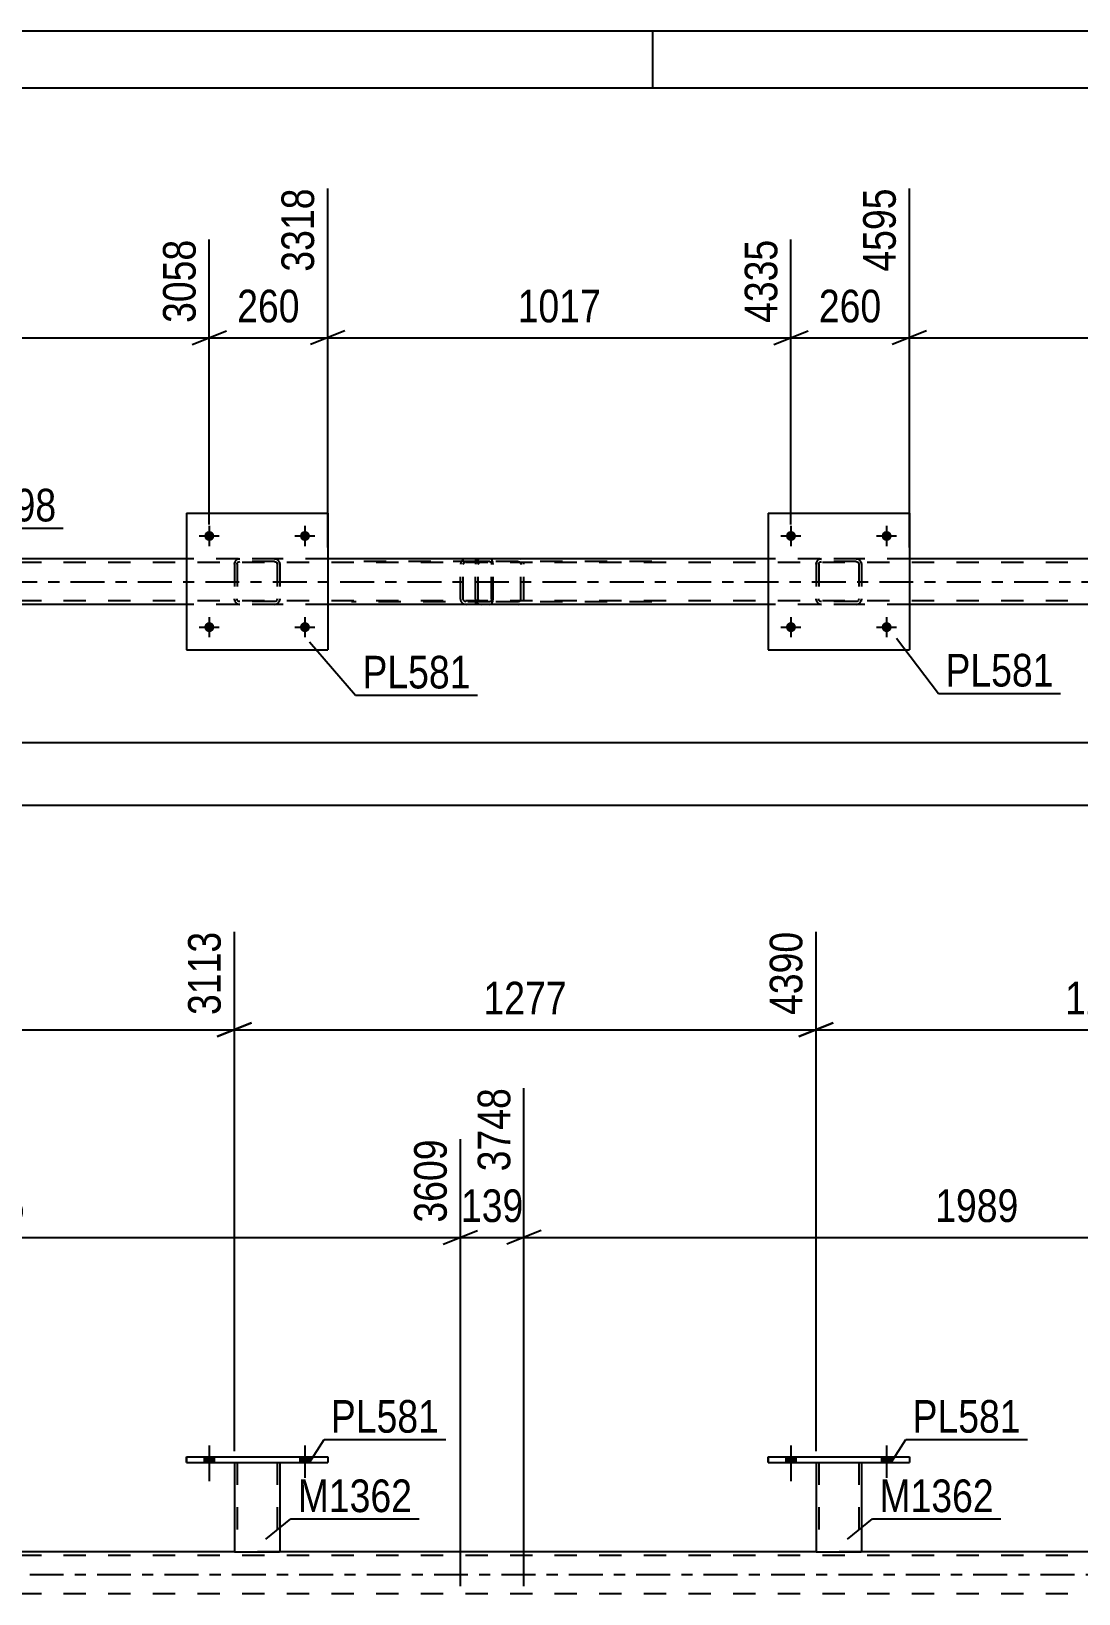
# Model space of a CAD drawing. Header units: millimetres. Extents: x 0 to 841, y 0 to 594.
# Drawn here: x 156.4 to 248.4, y 456.9 to 594 of the extents above; entities that cross this region are included whole.
import ezdxf

# ---------------------------------------------------------------- set-up
doc = ezdxf.new("R2010")
doc.units = ezdxf.units.MM
doc.linetypes.add('DXK_LINE_DOT2', pattern=[3.9198, 1.9599, -1.9599])
doc.linetypes.add('DXK_LINE_DOT3', pattern=[5.9187, 2.979, -0.9799, 0.9799, -0.9799])
doc.styles.add('Arial Narrow', font='ARIALN.TTF', dxfattribs={"height": 0.2})

# ---------------------------------------------------------------- blocks, each defined once
blk = doc.blocks.new('Unknown-303386140-1133')
at = {"color": 5, "linetype": 'Continuous'}
for p, q in [((841, 594), (0, 594)), ((211, 589), (211, 594)), ((836, 589), (5, 589))]:
    blk.add_line(p, q, dxfattribs=at)
blk = doc.blocks.new('Part-303386140-4513 - 4491')
at = {"color": 7, "linetype": 'DXK_LINE_DOT2'}
for p, q in [((195.43, 547.69), (184.55, 547.69)), ((195.43, 547.45), (184.55, 547.45)), ((194.14, 547.35), (194.11, 547.21)), ((194.11, 544.17), (194.11, 547.21)), ((194.15, 547.4), (194.14, 547.35)), ((194.36, 547.21), (194.38, 547.3)), ((194.36, 544.17), (194.36, 547.21)), ((194.38, 547.3), (194.44, 547.38)), ((194.61, 547.69), (194.42, 547.66)), ((194.44, 547.38), (194.52, 547.43)), ((194.52, 547.43), (194.61, 547.45)), ((196.71, 547.69), (194.61, 547.69)), ((196.71, 547.45), (194.61, 547.45)), ((195.43, 547.69), (195.43, 547.45)), ((196.81, 547.66), (196.71, 547.69)), ((196.71, 547.45), (196.76, 547.43)), ((196.76, 547.43), (196.8, 547.38)), ((196.8, 547.38), (196.83, 547.3)), ((196.9, 547.55), (196.81, 547.66)), ((196.83, 547.3), (196.84, 547.21)), ((196.84, 544.17), (196.84, 547.21)), ((196.96, 547.4), (196.9, 547.55)), ((196.98, 547.21), (196.96, 547.4)), ((196.98, 544.17), (196.98, 547.21)), ((196.71, 543.93), (184.55, 543.93)), ((195.43, 543.69), (184.55, 543.69)), ((194.11, 544.17), (194.12, 544.11)), ((194.12, 544.11), (194.15, 543.99)), ((194.38, 544.11), (194.36, 544.17)), ((194.38, 544.08), (194.38, 544.11)), ((194.44, 544), (194.38, 544.08)), ((194.42, 543.73), (194.61, 543.69)), ((194.52, 543.95), (194.44, 544)), ((194.61, 543.93), (194.52, 543.95)), ((196.71, 543.69), (194.61, 543.69)), ((195.43, 543.93), (195.43, 543.69)), ((196.76, 543.95), (196.71, 543.93)), ((196.71, 543.69), (196.81, 543.73)), ((196.8, 544), (196.76, 543.95)), ((196.83, 544.08), (196.8, 544)), ((196.81, 543.73), (196.9, 543.83)), ((196.84, 544.17), (196.83, 544.08)), ((196.9, 543.83), (196.96, 543.99)), ((196.96, 543.99), (196.98, 544.17))]:
    blk.add_line(p, q, dxfattribs=at)
for centre, start, end in [((194.6, 547.2), 111.1941, 156.1506), ((194.6, 544.19), 203.8494, 248.8059)]:
    blk.add_arc(centre, 0.492, start, end, dxfattribs=at)
blk = doc.blocks.new('Part-303386140-4578 - 4491')
at = {"color": 7, "linetype": 'DXK_LINE_DOT2'}
for p, q in [((764.88, 547.37), (100.69, 547.37)), ((182.46, 547.69), (170.06, 547.69)), ((233.54, 547.69), (221.14, 547.69)), ((764.88, 544.01), (100.69, 544.01)), ((182.46, 543.69), (170.06, 543.69)), ((233.54, 543.69), (221.14, 543.69))]:
    blk.add_line(p, q, dxfattribs=at)
at = {"color": 2, "linetype": 'Continuous'}
for p, q in [((170.06, 547.69), (131.38, 547.69)), ((221.14, 547.69), (182.46, 547.69)), ((272.22, 547.69), (233.54, 547.69)), ((170.06, 543.69), (131.38, 543.69)), ((221.14, 543.69), (182.46, 543.69)), ((272.22, 543.69), (233.54, 543.69))]:
    blk.add_line(p, q, dxfattribs=at)
at = {"color": 7, "linetype": 'DXK_LINE_DOT3'}
blk.add_line((100.69, 545.69), (764.88, 545.69), dxfattribs=at)
blk = doc.blocks.new('Part-303386140-4526 - 4491')
at = {"color": 7, "linetype": 'DXK_LINE_DOT2'}
for p, q in [((195.46, 547.35), (195.43, 547.21)), ((195.43, 544.17), (195.43, 547.21)), ((195.47, 547.4), (195.46, 547.35)), ((195.68, 547.21), (195.7, 547.3)), ((195.68, 544.17), (195.68, 547.21)), ((195.7, 547.3), (195.76, 547.38)), ((195.94, 547.69), (195.74, 547.66)), ((195.76, 547.38), (195.84, 547.43)), ((195.84, 547.43), (195.94, 547.45)), ((210.93, 547.69), (195.94, 547.69)), ((210.93, 547.45), (195.94, 547.45)), ((199.37, 547.66), (199.17, 547.69)), ((199.17, 547.45), (199.27, 547.43)), ((199.27, 547.43), (199.36, 547.38)), ((199.36, 547.38), (199.41, 547.3)), ((199.41, 547.3), (199.43, 547.21)), ((199.43, 544.17), (199.43, 547.21)), ((199.66, 547.35), (199.65, 547.4)), ((199.69, 547.21), (199.66, 547.35)), ((199.69, 544.17), (199.69, 547.21)), ((195.43, 544.17), (195.44, 544.11)), ((195.44, 544.11), (195.47, 543.99)), ((195.7, 544.11), (195.68, 544.17)), ((195.7, 544.08), (195.7, 544.11)), ((195.76, 544), (195.7, 544.08)), ((195.74, 543.73), (195.94, 543.69)), ((195.84, 543.95), (195.76, 544)), ((195.94, 543.93), (195.84, 543.95)), ((210.93, 543.93), (195.94, 543.93)), ((210.93, 543.69), (195.94, 543.69)), ((199.27, 543.95), (199.17, 543.93)), ((199.17, 543.69), (199.37, 543.73)), ((199.36, 544), (199.27, 543.95)), ((199.41, 544.08), (199.36, 544)), ((199.41, 544.08), (199.42, 544.11)), ((199.42, 544.11), (199.43, 544.17)), ((199.65, 543.99), (199.67, 544.11)), ((199.67, 544.11), (199.69, 544.17))]:
    blk.add_line(p, q, dxfattribs=at)
for centre, start, end in [((195.92, 547.19), 110.7584, 155.6801), ((195.92, 544.19), 204.32, 249.2417)]:
    blk.add_arc(centre, 0.496, start, end, dxfattribs=at)
blk = doc.blocks.new('Part-303386140-7396 - 4491')
at = {"color": 2, "linetype": 'Continuous'}
for p, q in [((170.06, 551.7), (170.06, 539.7)), ((170.06, 551.7), (182.46, 551.7)), ((182.46, 551.7), (182.46, 539.7)), ((170.06, 539.7), (182.46, 539.7))]:
    blk.add_line(p, q, dxfattribs=at)
blk = doc.blocks.new('Part-303386140-7394 - 4491')
at = {"color": 2, "linetype": 'Continuous'}
for p, q in [((221.14, 551.7), (221.14, 539.7)), ((221.14, 551.7), (233.54, 551.7)), ((233.54, 551.7), (233.54, 539.7)), ((221.14, 539.7), (233.54, 539.7))]:
    blk.add_line(p, q, dxfattribs=at)
blk = doc.blocks.new('Part-303386140-7393 - 4491')
at = {"color": 7, "linetype": 'DXK_LINE_DOT2'}
for p, q in [((225.34, 547.22), (225.37, 547.4)), ((225.37, 547.4), (225.34, 547.22)), ((225.34, 547.22), (225.34, 544.18)), ((225.58, 547.22), (225.59, 547.31)), ((225.58, 547.22), (225.58, 544.18)), ((225.59, 547.31), (225.65, 547.39)), ((225.63, 547.66), (225.82, 547.7)), ((225.82, 547.7), (225.63, 547.66)), ((225.65, 547.39), (225.72, 547.44)), ((225.72, 547.44), (225.82, 547.46)), ((228.86, 547.7), (225.82, 547.7)), ((228.86, 547.46), (225.82, 547.46)), ((228.86, 547.7), (229.04, 547.66)), ((229.04, 547.66), (228.86, 547.7)), ((228.86, 547.46), (228.95, 547.44)), ((228.95, 547.44), (229.03, 547.39)), ((229.03, 547.39), (229.08, 547.31)), ((229.08, 547.31), (229.1, 547.22)), ((229.1, 547.22), (229.1, 544.18)), ((229.3, 547.4), (229.34, 547.22)), ((229.34, 547.22), (229.3, 547.4)), ((229.34, 547.22), (229.34, 544.18)), ((225.37, 543.99), (225.34, 544.18)), ((225.34, 544.18), (225.37, 543.99)), ((225.59, 544.08), (225.58, 544.18)), ((225.65, 544.01), (225.59, 544.08)), ((225.82, 543.7), (225.63, 543.73)), ((225.63, 543.73), (225.82, 543.7)), ((225.72, 543.95), (225.65, 544.01)), ((225.82, 543.94), (225.72, 543.95)), ((228.86, 543.94), (225.82, 543.94)), ((228.86, 543.7), (225.82, 543.7)), ((228.95, 543.95), (228.86, 543.94)), ((229.04, 543.73), (228.86, 543.7)), ((228.86, 543.7), (229.04, 543.73)), ((229.03, 544.01), (228.95, 543.95)), ((229.08, 544.08), (229.03, 544.01)), ((229.1, 544.18), (229.08, 544.08)), ((229.34, 544.18), (229.3, 543.99)), ((229.3, 543.99), (229.34, 544.18))]:
    blk.add_line(p, q, dxfattribs=at)
at = {"color": 7, "linetype": 'DXK_LINE_DOT3'}
blk.add_line((227.34, 545.7), (227.34, 545.7), dxfattribs=at)
at = {"color": 7, "linetype": 'DXK_LINE_DOT2'}
for centre, start, end in [((225.82, 547.22), 112.5, 157.5), ((225.82, 547.22), 112.5, 157.5), ((228.86, 547.22), 22.5, 67.5), ((228.86, 547.22), 22.5, 67.5), ((225.82, 544.18), 202.5, 247.5), ((225.82, 544.18), 202.5, 247.5), ((228.86, 544.18), 292.5, 337.5), ((228.86, 544.18), 292.5, 337.5)]:
    blk.add_arc(centre, 0.48, start, end, dxfattribs=at)
blk = doc.blocks.new('Part-303386140-7395 - 4491')
at = {"color": 7, "linetype": 'DXK_LINE_DOT2'}
for p, q in [((174.26, 547.22), (174.29, 547.4)), ((174.29, 547.4), (174.26, 547.22)), ((174.26, 547.22), (174.26, 544.18)), ((174.5, 547.22), (174.51, 547.31)), ((174.5, 547.22), (174.5, 544.18)), ((174.51, 547.31), (174.57, 547.39)), ((174.55, 547.66), (174.74, 547.7)), ((174.74, 547.7), (174.55, 547.66)), ((174.57, 547.39), (174.64, 547.44)), ((174.64, 547.44), (174.74, 547.46)), ((177.78, 547.7), (174.74, 547.7)), ((177.78, 547.46), (174.74, 547.46)), ((177.78, 547.7), (177.96, 547.66)), ((177.96, 547.66), (177.78, 547.7)), ((177.78, 547.46), (177.87, 547.44)), ((177.87, 547.44), (177.95, 547.39)), ((177.95, 547.39), (178, 547.31)), ((178, 547.31), (178.02, 547.22)), ((178.02, 547.22), (178.02, 544.18)), ((178.22, 547.4), (178.26, 547.22)), ((178.26, 547.22), (178.22, 547.4)), ((178.26, 547.22), (178.26, 544.18)), ((174.29, 543.99), (174.26, 544.18)), ((174.26, 544.18), (174.29, 543.99)), ((174.51, 544.08), (174.5, 544.18)), ((174.57, 544.01), (174.51, 544.08)), ((174.74, 543.7), (174.55, 543.73)), ((174.55, 543.73), (174.74, 543.7)), ((174.64, 543.95), (174.57, 544.01)), ((174.74, 543.94), (174.64, 543.95)), ((177.78, 543.94), (174.74, 543.94)), ((177.78, 543.7), (174.74, 543.7)), ((177.87, 543.95), (177.78, 543.94)), ((177.96, 543.73), (177.78, 543.7)), ((177.78, 543.7), (177.96, 543.73)), ((177.95, 544.01), (177.87, 543.95)), ((178, 544.08), (177.95, 544.01)), ((178.02, 544.18), (178, 544.08)), ((178.26, 544.18), (178.22, 543.99)), ((178.22, 543.99), (178.26, 544.18))]:
    blk.add_line(p, q, dxfattribs=at)
at = {"color": 7, "linetype": 'DXK_LINE_DOT3'}
blk.add_line((176.26, 545.7), (176.26, 545.7), dxfattribs=at)
at = {"color": 7, "linetype": 'DXK_LINE_DOT2'}
for centre, start, end in [((174.74, 547.22), 112.5, 157.5), ((174.74, 547.22), 112.5, 157.5), ((177.78, 547.22), 22.5, 67.5), ((177.78, 547.22), 22.5, 67.5), ((174.74, 544.18), 202.5, 247.5), ((174.74, 544.18), 202.5, 247.5), ((177.78, 544.18), 292.5, 337.5), ((177.78, 544.18), 292.5, 337.5)]:
    blk.add_arc(centre, 0.48, start, end, dxfattribs=at)
blk = doc.blocks.new('Bolt-303386140-7421 - 4491')
at = {"linetype": 'Continuous'}
for points in [[(223.58, 541.7, -1), (222.7, 541.7, -1)], [(231.98, 541.7, -1), (231.1, 541.7, -1)]]:
    blk.add_hatch(color=1, dxfattribs=at).paths.add_polyline_path(points)
at = {"color": 1, "linetype": 'Continuous'}
for p, q in [((222.26, 541.7), (224.02, 541.7)), ((223.14, 542.58), (223.14, 540.82)), ((230.66, 541.7), (232.42, 541.7)), ((231.54, 542.58), (231.54, 540.82))]:
    blk.add_line(p, q, dxfattribs=at)
blk = doc.blocks.new('Bolt-303386140-7422 - 4491')
at = {"linetype": 'Continuous'}
for points in [[(223.58, 549.7, -1), (222.7, 549.7, -1)], [(231.98, 549.7, -1), (231.1, 549.7, -1)]]:
    blk.add_hatch(color=1, dxfattribs=at).paths.add_polyline_path(points)
at = {"color": 1, "linetype": 'Continuous'}
for p, q in [((223.14, 550.58), (223.14, 548.82)), ((231.54, 550.58), (231.54, 548.82)), ((222.26, 549.7), (224.02, 549.7)), ((230.66, 549.7), (232.42, 549.7))]:
    blk.add_line(p, q, dxfattribs=at)
blk = doc.blocks.new('Bolt-303386140-7423 - 4491')
at = {"linetype": 'Continuous'}
for points in [[(172.5, 541.7, -1), (171.62, 541.7, -1)], [(180.9, 541.7, -1), (180.02, 541.7, -1)]]:
    blk.add_hatch(color=1, dxfattribs=at).paths.add_polyline_path(points)
at = {"color": 1, "linetype": 'Continuous'}
for p, q in [((171.18, 541.7), (172.94, 541.7)), ((172.06, 542.58), (172.06, 540.82)), ((179.58, 541.7), (181.34, 541.7)), ((180.46, 542.58), (180.46, 540.82))]:
    blk.add_line(p, q, dxfattribs=at)
blk = doc.blocks.new('Bolt-303386140-7424 - 4491')
at = {"linetype": 'Continuous'}
for points in [[(172.5, 549.7, -1), (171.62, 549.7, -1)], [(180.9, 549.7, -1), (180.02, 549.7, -1)]]:
    blk.add_hatch(color=1, dxfattribs=at).paths.add_polyline_path(points)
at = {"color": 1, "linetype": 'Continuous'}
for p, q in [((172.06, 550.58), (172.06, 548.82)), ((180.46, 550.58), (180.46, 548.82)), ((171.18, 549.7), (172.94, 549.7)), ((179.58, 549.7), (181.34, 549.7))]:
    blk.add_line(p, q, dxfattribs=at)
blk = doc.blocks.new('Part-303386140-3270 - 3105')
at = {"color": 7, "linetype": 'DXK_LINE_DOT2'}
for p, q in [((764.88, 460.22), (49.75, 460.22)), ((178.26, 460.54), (174.26, 460.54)), ((229.34, 460.54), (225.34, 460.54)), ((764.88, 456.86), (49.75, 456.86))]:
    blk.add_line(p, q, dxfattribs=at)
at = {"color": 2, "linetype": 'Continuous'}
for p, q in [((174.26, 460.54), (127.18, 460.54)), ((225.34, 460.54), (178.26, 460.54)), ((276.42, 460.54), (229.34, 460.54))]:
    blk.add_line(p, q, dxfattribs=at)
at = {"color": 7, "linetype": 'DXK_LINE_DOT3'}
blk.add_line((49.75, 458.54), (764.88, 458.54), dxfattribs=at)
blk = doc.blocks.new('Part-303386140-7742 - 3105')
at = {"color": 2, "linetype": 'Continuous'}
for p, q in [((225.34, 468.39), (225.34, 460.54)), ((229.34, 468.39), (229.34, 460.54)), ((225.34, 460.54), (229.3, 460.54)), ((229.34, 460.54), (229.3, 460.54))]:
    blk.add_line(p, q, dxfattribs=at)
at = {"color": 7, "linetype": 'DXK_LINE_DOT2'}
for p, q in [((225.34, 468.39), (229.34, 468.39)), ((225.34, 468.39), (225.34, 468.39)), ((225.34, 468.39), (225.34, 468.39)), ((225.58, 468.39), (225.58, 460.54)), ((229.1, 468.39), (229.1, 460.54)), ((229.34, 468.39), (229.34, 468.39)), ((229.34, 468.39), (229.34, 468.39)), ((229.08, 460.54), (229.1, 460.54))]:
    blk.add_line(p, q, dxfattribs=at)
blk = doc.blocks.new('Bolt-303386140-7772 - 3105')
at = {"linetype": 'Continuous'}
for points in [[(171.62, 468.39), (172.5, 468.39), (172.5, 468.87), (171.62, 468.87)], [(180.02, 468.39), (180.9, 468.39), (180.9, 468.87), (180.02, 468.87)]]:
    blk.add_hatch(color=1, dxfattribs=at).paths.add_polyline_path(points)
at = {"color": 1, "linetype": 'Continuous'}
for p, q in [((172.06, 469.87), (172.06, 466.75)), ((180.46, 469.87), (180.46, 466.75)), ((171.62, 468.87), (171.62, 468.39)), ((172.5, 468.87), (172.5, 468.39)), ((180.02, 468.87), (180.02, 468.39)), ((180.9, 468.87), (180.9, 468.39))]:
    blk.add_line(p, q, dxfattribs=at)
blk = doc.blocks.new('Part-303386140-7743 - 3105')
at = {"color": 2, "linetype": 'Continuous'}
for p, q in [((221.14, 468.39), (221.14, 468.87)), ((221.14, 468.87), (221.14, 468.87)), ((221.14, 468.87), (233.54, 468.87)), ((221.14, 468.39), (221.14, 468.39)), ((221.14, 468.39), (233.54, 468.39)), ((233.54, 468.87), (233.54, 468.39))]:
    blk.add_line(p, q, dxfattribs=at)
at = {"color": 7, "linetype": 'DXK_LINE_DOT2'}
for p, q in [((221.14, 468.87), (221.14, 468.39)), ((221.14, 468.87), (221.14, 468.87)), ((221.14, 468.39), (221.14, 468.39)), ((233.54, 468.87), (233.54, 468.39))]:
    blk.add_line(p, q, dxfattribs=at)
blk = doc.blocks.new('Part-303386140-7744 - 3105')
at = {"color": 2, "linetype": 'Continuous'}
for p, q in [((174.26, 468.39), (174.26, 460.54)), ((178.26, 468.39), (178.26, 460.54)), ((174.26, 460.54), (178.22, 460.54)), ((178.26, 460.54), (178.22, 460.54))]:
    blk.add_line(p, q, dxfattribs=at)
at = {"color": 7, "linetype": 'DXK_LINE_DOT2'}
for p, q in [((174.26, 468.39), (178.26, 468.39)), ((174.26, 468.39), (174.26, 468.39)), ((174.26, 468.39), (174.26, 468.39)), ((174.5, 468.39), (174.5, 460.54)), ((178.02, 468.39), (178.02, 460.54)), ((178.26, 468.39), (178.26, 468.39)), ((178.26, 468.39), (178.26, 468.39)), ((178, 460.54), (178.02, 460.54))]:
    blk.add_line(p, q, dxfattribs=at)
blk = doc.blocks.new('Part-303386140-7745 - 3105')
at = {"color": 2, "linetype": 'Continuous'}
for p, q in [((170.06, 468.39), (170.06, 468.87)), ((170.06, 468.87), (170.06, 468.87)), ((170.06, 468.87), (182.46, 468.87)), ((170.06, 468.39), (170.06, 468.39)), ((170.06, 468.39), (182.46, 468.39)), ((182.46, 468.87), (182.46, 468.39))]:
    blk.add_line(p, q, dxfattribs=at)
at = {"color": 7, "linetype": 'DXK_LINE_DOT2'}
for p, q in [((170.06, 468.87), (170.06, 468.39)), ((170.06, 468.87), (170.06, 468.87)), ((170.06, 468.39), (170.06, 468.39)), ((182.46, 468.87), (182.46, 468.39))]:
    blk.add_line(p, q, dxfattribs=at)
blk = doc.blocks.new('Bolt-303386140-7770 - 3105')
at = {"linetype": 'Continuous'}
for points in [[(222.7, 468.39), (223.58, 468.39), (223.58, 468.87), (222.7, 468.87)], [(231.1, 468.39), (231.98, 468.39), (231.98, 468.87), (231.1, 468.87)]]:
    blk.add_hatch(color=1, dxfattribs=at).paths.add_polyline_path(points)
at = {"color": 1, "linetype": 'Continuous'}
for p, q in [((223.14, 469.87), (223.14, 466.75)), ((231.54, 469.87), (231.54, 466.75)), ((222.7, 468.87), (222.7, 468.39)), ((223.58, 468.87), (223.58, 468.39)), ((231.1, 468.87), (231.1, 468.39)), ((231.98, 468.87), (231.98, 468.39))]:
    blk.add_line(p, q, dxfattribs=at)
blk = doc.blocks.new('Bolt-303386140-7771 - 3105')
at = {"linetype": 'Continuous'}
for points in [[(222.7, 468.39), (223.58, 468.39), (223.58, 468.87), (222.7, 468.87)], [(231.1, 468.39), (231.98, 468.39), (231.98, 468.87), (231.1, 468.87)]]:
    blk.add_hatch(color=1, dxfattribs=at).paths.add_polyline_path(points)
at = {"color": 1, "linetype": 'Continuous'}
for p, q in [((223.14, 469.87), (223.14, 466.75)), ((231.54, 469.87), (231.54, 466.75)), ((222.7, 468.87), (222.7, 468.39)), ((223.58, 468.87), (223.58, 468.39)), ((231.1, 468.87), (231.1, 468.39)), ((231.98, 468.87), (231.98, 468.39))]:
    blk.add_line(p, q, dxfattribs=at)
blk = doc.blocks.new('Bolt-303386140-7773 - 3105')
at = {"linetype": 'Continuous'}
for points in [[(171.62, 468.39), (172.5, 468.39), (172.5, 468.87), (171.62, 468.87)], [(180.02, 468.39), (180.9, 468.39), (180.9, 468.87), (180.02, 468.87)]]:
    blk.add_hatch(color=1, dxfattribs=at).paths.add_polyline_path(points)
at = {"color": 1, "linetype": 'Continuous'}
for p, q in [((172.06, 469.87), (172.06, 466.75)), ((180.46, 469.87), (180.46, 466.75)), ((171.62, 468.87), (171.62, 468.39)), ((172.5, 468.87), (172.5, 468.39)), ((180.02, 468.87), (180.02, 468.39)), ((180.9, 468.87), (180.9, 468.39))]:
    blk.add_line(p, q, dxfattribs=at)
blk = doc.blocks.new('StraightDimension-303386140-23574 - 4491')
at = {"color": 7, "linetype": 'Continuous'}
blk.add_line((59.81, 526.07), (765.52, 526.07), dxfattribs=at)
blk = doc.blocks.new('StraightDimension-303386140-20578 - 4491')
at = {"color": 7, "linetype": 'Continuous'}
for p, q in [((182.46, 548.69), (182.46, 580.21)), ((172.06, 550.7), (172.06, 575.71)), ((170.56, 566.5), (173.56, 567.7)), ((172.06, 567.1), (182.46, 567.1)), ((183.96, 567.7), (180.96, 566.5))]:
    blk.add_line(p, q, dxfattribs=at)
at = {"color": 0}
blk.add_wipeout([(180.6, 567.85), (180.6, 572.05), (173.91, 572.05), (173.91, 567.85)], dxfattribs=at)
at = {"color": 3, "style": 'Arial Narrow'}
blk.add_text('260', height=2.863, dxfattribs=at).set_placement((174.51, 568.45))
at = {"color": 0, "linetype": 'Continuous'}
blk.add_wipeout([(181.86, 580.81), (177.66, 580.81), (177.66, 572.3), (181.86, 572.3)], dxfattribs=at)
at = {"color": 3, "linetype": 'Continuous', "style": 'Arial Narrow'}
blk.add_text('3318', height=2.863, rotation=90.0002, dxfattribs=at).set_placement((181.26, 572.9))
blk = doc.blocks.new('StraightDimension-303386140-4658 - 4491')
at = {"color": 7, "linetype": 'Continuous'}
blk.add_line((60.45, 531.59), (764.88, 531.59), dxfattribs=at)
blk = doc.blocks.new('StraightDimension-303386140-20575 - 4491')
at = {"color": 7, "linetype": 'Continuous'}
for p, q in [((233.54, 548.69), (233.54, 580.21)), ((274.22, 550.7), (274.22, 575.71)), ((235.04, 567.7), (232.04, 566.5)), ((233.54, 567.1), (274.22, 567.1)), ((272.72, 566.5), (275.72, 567.7))]:
    blk.add_line(p, q, dxfattribs=at)
at = {"color": 0}
blk.add_wipeout([(258.13, 567.85), (258.13, 572.05), (249.62, 572.05), (249.62, 567.85)], dxfattribs=at)
at = {"color": 3, "style": 'Arial Narrow'}
blk.add_text('1017', height=2.863, dxfattribs=at).set_placement((250.22, 568.45))
at = {"color": 0, "linetype": 'Continuous'}
blk.add_wipeout([(273.62, 576.31), (269.42, 576.31), (269.42, 567.8), (273.62, 567.8)], dxfattribs=at)
at = {"color": 3, "linetype": 'Continuous', "style": 'Arial Narrow'}
blk.add_text('5612', height=2.863, rotation=90.0002, dxfattribs=at).set_placement((273.02, 568.4))
blk = doc.blocks.new('StraightDimension-303386140-20576 - 4491')
at = {"color": 7, "linetype": 'Continuous'}
for p, q in [((233.54, 548.69), (233.54, 580.21)), ((223.14, 550.7), (223.14, 575.71)), ((221.64, 566.5), (224.64, 567.7)), ((223.14, 567.1), (233.54, 567.1)), ((235.04, 567.7), (232.04, 566.5))]:
    blk.add_line(p, q, dxfattribs=at)
at = {"color": 0}
blk.add_wipeout([(231.68, 567.85), (231.68, 572.05), (224.99, 572.05), (224.99, 567.85)], dxfattribs=at)
at = {"color": 3, "style": 'Arial Narrow'}
blk.add_text('260', height=2.863, dxfattribs=at).set_placement((225.59, 568.45))
at = {"color": 0, "linetype": 'Continuous'}
blk.add_wipeout([(232.94, 580.81), (228.74, 580.81), (228.74, 572.3), (232.94, 572.3)], dxfattribs=at)
at = {"color": 3, "linetype": 'Continuous', "style": 'Arial Narrow'}
blk.add_text('4595', height=2.863, rotation=90.0002, dxfattribs=at).set_placement((232.34, 572.9))
blk = doc.blocks.new('StraightDimension-303386140-20577 - 4491')
at = {"color": 7, "linetype": 'Continuous'}
for p, q in [((182.46, 548.69), (182.46, 580.21)), ((223.14, 550.7), (223.14, 575.71)), ((183.96, 567.7), (180.96, 566.5)), ((182.46, 567.1), (223.14, 567.1)), ((221.64, 566.5), (224.64, 567.7))]:
    blk.add_line(p, q, dxfattribs=at)
at = {"color": 0}
blk.add_wipeout([(207.05, 567.85), (207.05, 572.05), (198.54, 572.05), (198.54, 567.85)], dxfattribs=at)
at = {"color": 3, "style": 'Arial Narrow'}
blk.add_text('1017', height=2.863, dxfattribs=at).set_placement((199.14, 568.45))
at = {"color": 0, "linetype": 'Continuous'}
blk.add_wipeout([(222.54, 576.31), (218.34, 576.31), (218.34, 567.8), (222.54, 567.8)], dxfattribs=at)
at = {"color": 3, "linetype": 'Continuous', "style": 'Arial Narrow'}
blk.add_text('4335', height=2.863, rotation=90.0002, dxfattribs=at).set_placement((221.94, 568.4))
blk = doc.blocks.new('StraightDimension-303386140-20579 - 4491')
at = {"color": 7, "linetype": 'Continuous'}
for p, q in [((131.38, 548.69), (131.38, 580.21)), ((172.06, 550.7), (172.06, 575.71)), ((132.88, 567.7), (129.88, 566.5)), ((131.38, 567.1), (172.06, 567.1)), ((170.56, 566.5), (173.56, 567.7))]:
    blk.add_line(p, q, dxfattribs=at)
at = {"color": 0}
blk.add_wipeout([(155.97, 567.85), (155.97, 572.05), (147.46, 572.05), (147.46, 567.85)], dxfattribs=at)
at = {"color": 3, "style": 'Arial Narrow'}
blk.add_text('1017', height=2.863, dxfattribs=at).set_placement((148.06, 568.45))
at = {"color": 0, "linetype": 'Continuous'}
blk.add_wipeout([(171.46, 576.31), (167.26, 576.31), (167.26, 567.8), (171.46, 567.8)], dxfattribs=at)
at = {"color": 3, "linetype": 'Continuous', "style": 'Arial Narrow'}
blk.add_text('3058', height=2.863, rotation=90.0002, dxfattribs=at).set_placement((170.86, 568.4))
blk = doc.blocks.new('StraightDimension-303386140-3885 - 3105')
at = {"color": 7, "linetype": 'Continuous'}
for p, q in [((199.69, 457.54), (199.69, 501.25)), ((194.11, 457.54), (194.11, 496.75)), ((192.61, 487.54), (195.61, 488.74)), ((201.19, 488.74), (198.19, 487.54)), ((194.11, 488.14), (199.69, 488.14))]:
    blk.add_line(p, q, dxfattribs=at)
at = {"color": 0}
blk.add_wipeout([(200.24, 488.89), (200.24, 493.09), (193.56, 493.09), (193.56, 488.89)], dxfattribs=at)
at = {"color": 3, "style": 'Arial Narrow'}
blk.add_text('139', height=2.863, dxfattribs=at).set_placement((194.16, 489.49))
at = {"color": 0, "linetype": 'Continuous'}
blk.add_wipeout([(199.09, 501.85), (194.89, 501.85), (194.89, 493.34), (199.09, 493.34)], dxfattribs=at)
at = {"color": 3, "linetype": 'Continuous', "style": 'Arial Narrow'}
blk.add_text('3748', height=2.863, rotation=90.0002, dxfattribs=at).set_placement((198.49, 493.94))
blk = doc.blocks.new('StraightDimension-303386140-4215 - 3105')
at = {"color": 7, "linetype": 'Continuous'}
for p, q in [((110.29, 457.54), (110.29, 496.75)), ((194.11, 457.54), (194.11, 496.75)), ((111.79, 488.74), (108.79, 487.54)), ((192.61, 487.54), (195.61, 488.74)), ((110.29, 488.14), (194.11, 488.14))]:
    blk.add_line(p, q, dxfattribs=at)
at = {"color": 0}
blk.add_wipeout([(156.46, 488.89), (156.46, 493.09), (147.95, 493.09), (147.95, 488.89)], dxfattribs=at)
at = {"color": 3, "style": 'Arial Narrow'}
blk.add_text('2095', height=2.863, dxfattribs=at).set_placement((148.55, 489.49))
at = {"color": 0, "linetype": 'Continuous'}
blk.add_wipeout([(193.51, 497.35), (189.31, 497.35), (189.31, 488.84), (193.51, 488.84)], dxfattribs=at)
at = {"color": 3, "linetype": 'Continuous', "style": 'Arial Narrow'}
blk.add_text('3609', height=2.863, rotation=90.0002, dxfattribs=at).set_placement((192.91, 489.44))
blk = doc.blocks.new('StraightDimension-303386140-3910 - 3105')
at = {"color": 7, "linetype": 'Continuous'}
for p, q in [((199.69, 457.54), (199.69, 501.25)), ((279.25, 457.54), (279.25, 496.75)), ((201.19, 488.74), (198.19, 487.54)), ((277.75, 487.54), (280.75, 488.74)), ((199.69, 488.14), (279.25, 488.14))]:
    blk.add_line(p, q, dxfattribs=at)
at = {"color": 0}
blk.add_wipeout([(243.72, 488.89), (243.72, 493.09), (235.21, 493.09), (235.21, 488.89)], dxfattribs=at)
at = {"color": 3, "style": 'Arial Narrow'}
blk.add_text('1989', height=2.863, dxfattribs=at).set_placement((235.81, 489.49))
at = {"color": 0, "linetype": 'Continuous'}
blk.add_wipeout([(278.65, 497.35), (274.45, 497.35), (274.45, 488.84), (278.65, 488.84)], dxfattribs=at)
at = {"color": 3, "linetype": 'Continuous', "style": 'Arial Narrow'}
blk.add_text('5737', height=2.863, rotation=90.0002, dxfattribs=at).set_placement((278.05, 489.44))
blk = doc.blocks.new('StraightDimension-303386140-21506 - 3105')
at = {"color": 7, "linetype": 'Continuous'}
for p, q in [((225.34, 469.39), (225.34, 514.97)), ((276.42, 469.39), (276.42, 514.97)), ((226.84, 506.96), (223.84, 505.76)), ((225.34, 506.36), (276.42, 506.36)), ((274.92, 505.76), (277.92, 506.96))]:
    blk.add_line(p, q, dxfattribs=at)
at = {"color": 0}
blk.add_wipeout([(255.13, 507.11), (255.13, 511.31), (246.62, 511.31), (246.62, 507.11)], dxfattribs=at)
at = {"color": 3, "style": 'Arial Narrow'}
blk.add_text('1277', height=2.863, dxfattribs=at).set_placement((247.22, 507.71))
at = {"color": 0, "linetype": 'Continuous'}
blk.add_wipeout([(275.82, 515.57), (271.62, 515.57), (271.62, 507.06), (275.82, 507.06)], dxfattribs=at)
at = {"color": 3, "linetype": 'Continuous', "style": 'Arial Narrow'}
blk.add_text('5667', height=2.863, rotation=90.0002, dxfattribs=at).set_placement((275.22, 507.66))
blk = doc.blocks.new('StraightDimension-303386140-21507 - 3105')
at = {"color": 7, "linetype": 'Continuous'}
for p, q in [((174.26, 469.39), (174.26, 514.97)), ((225.34, 469.39), (225.34, 514.97)), ((175.76, 506.96), (172.76, 505.76)), ((174.26, 506.36), (225.34, 506.36)), ((223.84, 505.76), (226.84, 506.96))]:
    blk.add_line(p, q, dxfattribs=at)
at = {"color": 0}
blk.add_wipeout([(204.05, 507.11), (204.05, 511.31), (195.54, 511.31), (195.54, 507.11)], dxfattribs=at)
at = {"color": 3, "style": 'Arial Narrow'}
blk.add_text('1277', height=2.863, dxfattribs=at).set_placement((196.14, 507.71))
at = {"color": 0, "linetype": 'Continuous'}
blk.add_wipeout([(224.74, 515.57), (220.54, 515.57), (220.54, 507.06), (224.74, 507.06)], dxfattribs=at)
at = {"color": 3, "linetype": 'Continuous', "style": 'Arial Narrow'}
blk.add_text('4390', height=2.863, rotation=90.0002, dxfattribs=at).set_placement((224.14, 507.66))
blk = doc.blocks.new('StraightDimension-303386140-21508 - 3105')
at = {"color": 7, "linetype": 'Continuous'}
for p, q in [((123.18, 469.39), (123.18, 514.97)), ((174.26, 469.39), (174.26, 514.97)), ((124.68, 506.96), (121.68, 505.76)), ((123.18, 506.36), (174.26, 506.36)), ((172.76, 505.76), (175.76, 506.96))]:
    blk.add_line(p, q, dxfattribs=at)
at = {"color": 0}
blk.add_wipeout([(152.97, 507.11), (152.97, 511.31), (144.46, 511.31), (144.46, 507.11)], dxfattribs=at)
at = {"color": 3, "style": 'Arial Narrow'}
blk.add_text('1277', height=2.863, dxfattribs=at).set_placement((145.06, 507.71))
at = {"color": 0, "linetype": 'Continuous'}
blk.add_wipeout([(173.66, 515.57), (169.46, 515.57), (169.46, 507.06), (173.66, 507.06)], dxfattribs=at)
at = {"color": 3, "linetype": 'Continuous', "style": 'Arial Narrow'}
blk.add_text('3113', height=2.863, rotation=90.0002, dxfattribs=at).set_placement((173.06, 507.66))
blk = doc.blocks.new('Mark-303386140-4574 - 4491')
at = {"color": 0}
blk.add_wipeout([(158.63, 550.98), (158.63, 553.98), (148.77, 553.98), (148.77, 550.98)], dxfattribs=at)
blk.add_wipeout([(158.63, 550.98), (158.63, 553.98), (148.77, 553.98), (148.77, 550.98)], dxfattribs=at)
at = {"color": 30, "linetype": 'Continuous'}
for p, q in [((143.53, 546.74), (148.17, 550.38)), ((148.17, 550.38), (159.23, 550.38))]:
    blk.add_line(p, q, dxfattribs=at)
at = {"color": 3, "style": 'Arial Narrow'}
blk.add_text('TR498', height=2.863, dxfattribs=at).set_placement((148.77, 550.98))
blk = doc.blocks.new('Mark-303386140-12057 - 4491')
at = {"color": 0}
blk.add_wipeout([(246.21, 536.49), (246.21, 539.49), (236.71, 539.49), (236.71, 536.49)], dxfattribs=at)
blk.add_wipeout([(246.21, 536.49), (246.21, 539.49), (236.71, 539.49), (236.71, 536.49)], dxfattribs=at)
at = {"color": 30, "linetype": 'Continuous'}
for p, q in [((232.42, 540.72), (236.11, 535.89)), ((236.11, 535.89), (246.81, 535.89))]:
    blk.add_line(p, q, dxfattribs=at)
at = {"color": 3, "style": 'Arial Narrow'}
blk.add_text('PL581', height=2.863, dxfattribs=at).set_placement((236.71, 536.49))
blk = doc.blocks.new('Mark-303386140-12060 - 4491')
at = {"color": 0}
blk.add_wipeout([(195.02, 536.32), (195.02, 539.32), (185.51, 539.32), (185.51, 536.32)], dxfattribs=at)
blk.add_wipeout([(195.02, 536.32), (195.02, 539.32), (185.51, 539.32), (185.51, 536.32)], dxfattribs=at)
at = {"color": 30, "linetype": 'Continuous'}
for p, q in [((180.86, 540.42), (184.91, 535.72)), ((184.91, 535.72), (195.62, 535.72))]:
    blk.add_line(p, q, dxfattribs=at)
at = {"color": 3, "style": 'Arial Narrow'}
blk.add_text('PL581', height=2.863, dxfattribs=at).set_placement((185.51, 536.32))
blk = doc.blocks.new('Mark-303386140-12102 - 3105')
at = {"color": 0}
blk.add_wipeout([(240.96, 464.03), (240.96, 467.03), (230.91, 467.03), (230.91, 464.03)], dxfattribs=at)
blk.add_wipeout([(240.96, 464.03), (240.96, 467.03), (230.91, 467.03), (230.91, 464.03)], dxfattribs=at)
at = {"color": 30, "linetype": 'Continuous'}
for p, q in [((228.11, 461.65), (230.31, 463.43)), ((230.31, 463.43), (241.56, 463.43))]:
    blk.add_line(p, q, dxfattribs=at)
at = {"color": 3, "style": 'Arial Narrow'}
blk.add_text('M1362', height=2.863, dxfattribs=at).set_placement((230.91, 464.03))
blk = doc.blocks.new('Mark-303386140-21351 - 3105')
at = {"color": 0}
blk.add_wipeout([(243.32, 471), (243.32, 474), (233.82, 474), (233.82, 471)], dxfattribs=at)
blk.add_wipeout([(243.32, 471), (243.32, 474), (233.82, 474), (233.82, 471)], dxfattribs=at)
at = {"color": 30, "linetype": 'Continuous'}
for p, q in [((231.95, 468.39), (233.22, 470.4)), ((233.22, 470.4), (243.92, 470.4))]:
    blk.add_line(p, q, dxfattribs=at)
at = {"color": 3, "style": 'Arial Narrow'}
blk.add_text('PL581', height=2.863, dxfattribs=at).set_placement((233.82, 471))
blk = doc.blocks.new('Mark-303386140-12105 - 3105')
at = {"color": 0}
blk.add_wipeout([(189.88, 464.03), (189.88, 467.03), (179.83, 467.03), (179.83, 464.03)], dxfattribs=at)
blk.add_wipeout([(189.88, 464.03), (189.88, 467.03), (179.83, 467.03), (179.83, 464.03)], dxfattribs=at)
at = {"color": 30, "linetype": 'Continuous'}
for p, q in [((177.03, 461.65), (179.23, 463.43)), ((179.23, 463.43), (190.48, 463.43))]:
    blk.add_line(p, q, dxfattribs=at)
at = {"color": 3, "style": 'Arial Narrow'}
blk.add_text('M1362', height=2.863, dxfattribs=at).set_placement((179.83, 464.03))
blk = doc.blocks.new('Mark-303386140-21354 - 3105')
at = {"color": 0}
blk.add_wipeout([(192.24, 471), (192.24, 474), (182.74, 474), (182.74, 471)], dxfattribs=at)
blk.add_wipeout([(192.24, 471), (192.24, 474), (182.74, 474), (182.74, 471)], dxfattribs=at)
at = {"color": 30, "linetype": 'Continuous'}
for p, q in [((180.87, 468.39), (182.14, 470.4)), ((182.14, 470.4), (192.84, 470.4))]:
    blk.add_line(p, q, dxfattribs=at)
at = {"color": 3, "style": 'Arial Narrow'}
blk.add_text('PL581', height=2.863, dxfattribs=at).set_placement((182.74, 471))

msp = doc.modelspace()

# ---------------------------------------------------------------- block references
for name in ['Unknown-303386140-1133', 'Part-303386140-7396 - 4491', 'Part-303386140-7394 - 4491', 'Bolt-303386140-7424 - 4491', 'Bolt-303386140-7422 - 4491', 'Part-303386140-4578 - 4491', 'Part-303386140-7395 - 4491', 'Part-303386140-4513 - 4491', 'Part-303386140-4526 - 4491', 'Part-303386140-7393 - 4491', 'Bolt-303386140-7423 - 4491', 'Bolt-303386140-7421 - 4491', 'Bolt-303386140-7772 - 3105', 'Bolt-303386140-7773 - 3105', 'Bolt-303386140-7770 - 3105', 'Bolt-303386140-7771 - 3105', 'Part-303386140-7745 - 3105', 'Part-303386140-7744 - 3105', 'Part-303386140-7743 - 3105', 'Part-303386140-7742 - 3105', 'Part-303386140-3270 - 3105']:
    msp.add_blockref(name, (0, 0))

# ---------------------------------------------------------------- next in the draw order: block references
for name in ['StraightDimension-303386140-20578 - 4491', 'StraightDimension-303386140-20575 - 4491', 'StraightDimension-303386140-23574 - 4491', 'StraightDimension-303386140-3885 - 3105']:
    msp.add_blockref(name, (0, 0))

# ---------------------------------------------------------------- next in the draw order: block references
for name in ['StraightDimension-303386140-20579 - 4491', 'StraightDimension-303386140-20576 - 4491', 'StraightDimension-303386140-4658 - 4491', 'StraightDimension-303386140-3910 - 3105', 'StraightDimension-303386140-4215 - 3105']:
    msp.add_blockref(name, (0, 0))

# ---------------------------------------------------------------- next in the draw order: block references
for name in ['StraightDimension-303386140-20577 - 4491', 'Mark-303386140-4574 - 4491', 'Mark-303386140-12060 - 4491', 'Mark-303386140-12057 - 4491', 'StraightDimension-303386140-21506 - 3105', 'Mark-303386140-12105 - 3105', 'Mark-303386140-12102 - 3105']:
    msp.add_blockref(name, (0, 0))

# ---------------------------------------------------------------- next in the draw order: block references
for name in ['StraightDimension-303386140-21507 - 3105', 'Mark-303386140-21351 - 3105']:
    msp.add_blockref(name, (0, 0))

# ---------------------------------------------------------------- next in the draw order: block references
for name in ['StraightDimension-303386140-21508 - 3105', 'Mark-303386140-21354 - 3105']:
    msp.add_blockref(name, (0, 0))

doc.saveas('drawing.dxf')
